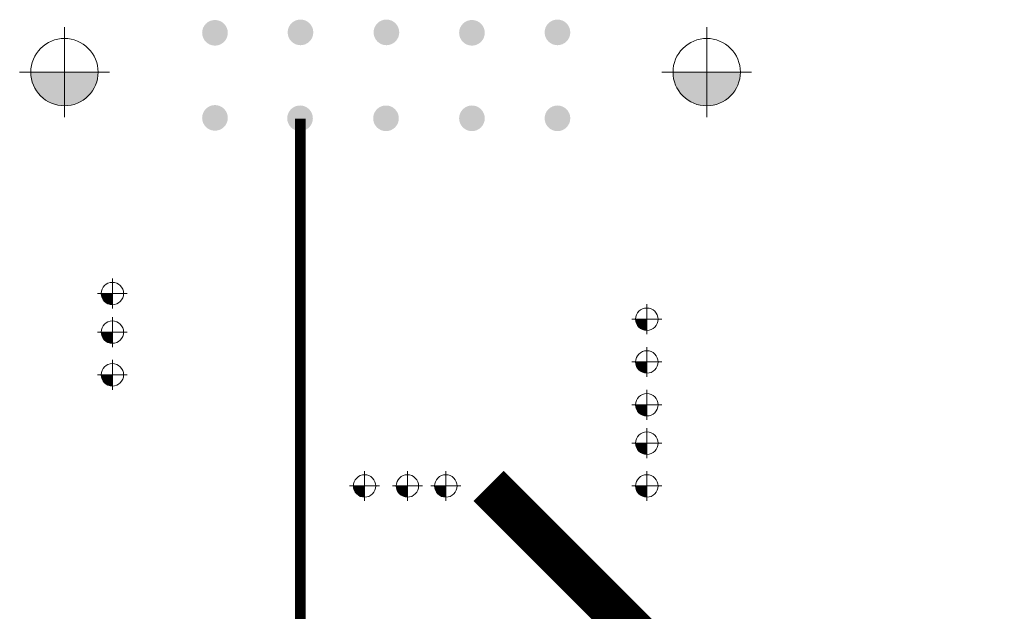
# Paper-space layout 'Layout1' of a CAD drawing. Header units: millimetres. Extents: x 0 to 841, y 0 to 594.
# Drawn here: x 175.42 to 221.16, y 500.55 to 528.29 of the extents above; entities that cross this region are included whole.
import ezdxf

# ---------------------------------------------------------------- set-up
doc = ezdxf.new("R2010")
doc.units = ezdxf.units.MM
doc.layers.get('0').update_dxf_attribs({"lineweight": 50})
for name, color, linetype in [('PDF _Геометрия', 7, 'Continuous'), ('PDF _Сплошная заливка', 7, 'Continuous'), ('TopLayer', 1, 'Continuous')]:
    doc.layers.add(name, color=color, linetype=linetype)

psp = doc.layouts.get("Layout1")

# ---------------------------------------------------------------- hatches: boundary and pattern name
h = psp.add_hatch()
h.set_pattern_fill('ANSI31', color=256, scale=2)
h.set_pattern_definition([(45, (-3061.2675, -2336.6747), (-4.490128, 4.490128), [])])
h.paths.add_polyline_path([(263.012, 501.629), (263.012, 502.521), (262.904, 502.521), (262.904, 503.055), (265.012, 503.055), (265.012, 503.563), (262.904, 503.563), (262.904, 504.097), (263.012, 504.097), (263.012, 504.845), (262.762, 505.012), (261.712, 504.577), (260.488, 505.084), (260.349, 505.418), (260.099, 505.418), (259.847, 504.809), (260.156, 504.063), (258.956, 504.063, -0.109718), (259.012, 503.809, -0.109718), (258.956, 503.555), (260.156, 503.555), (259.719, 502.501), (258.666, 502.065), (258.666, 503.265, -0.222109), (258.158, 503.265), (258.158, 502.065), (257.412, 502.374), (256.666, 502.065), (256.666, 503.265, -0.222109), (256.158, 503.265), (256.158, 502.065), (255.412, 502.374), (254.666, 502.065), (254.666, 503.265, -0.222109), (254.158, 503.265), (254.158, 502.065), (253.105, 502.501), (252.669, 503.555), (253.869, 503.555, -0.109718), (253.812, 503.809, -0.109718), (253.869, 504.063), (252.669, 504.063), (252.978, 504.809), (252.669, 505.555), (253.869, 505.555, -0.109718), (253.812, 505.809, -0.109718), (253.869, 506.063), (252.669, 506.063), (252.897, 506.614), (252.869, 506.656), (252.587, 506.629), (252.237, 505.784), (251.012, 505.277), (250.22, 505.605), (249.92, 505.605), (249.92, 505.563), (247.812, 505.563), (247.812, 505.055), (249.92, 505.055), (249.92, 504.521), (249.812, 504.521), (249.812, 502.629), (249.812, 500.629), (249.812, 499.629), (247.869, 499.629), (247.812, 499.605), (247.412, 499.605), (247.412, 496.809), (250.209, 496.809), (250.209, 497.209), (250.232, 497.265), (250.232, 499.209), (262.592, 499.209), (262.592, 497.265), (262.616, 497.209), (262.616, 496.809), (265.412, 496.809), (265.412, 499.605), (265.012, 499.605), (264.955, 499.629), (263.012, 499.629)])
h.paths.add_polyline_path([(263.012, 511.989), (264.955, 511.989), (265.012, 512.012), (265.412, 512.012), (265.412, 512.296), (265.204, 512.435), (264.958, 512.333), (263.734, 512.84), (263.226, 514.065), (263.448, 514.601), (263.309, 514.809), (262.616, 514.809), (262.616, 514.409), (262.592, 514.352), (262.592, 512.409), (258.7, 512.409), (258.7, 512.301), (258.166, 512.301), (258.166, 514.409), (257.658, 514.409), (257.658, 512.301), (257.616, 512.301), (257.616, 512.001), (257.944, 511.209), (257.437, 509.984), (256.832, 509.733), (256.832, 509.483), (257.412, 509.243), (258.158, 509.552), (258.158, 508.352, -0.222109), (258.666, 508.352), (258.666, 509.552), (259.719, 509.116), (260.156, 508.063), (258.956, 508.063, -0.109718), (259.012, 507.809, -0.109718), (258.956, 507.555), (260.156, 507.555), (259.905, 506.949), (259.947, 506.882), (260.228, 506.907), (260.488, 507.533), (261.712, 508.04), (262.762, 507.605), (262.783, 507.607), (263.012, 507.772), (263.012, 509.629)])
h.paths.add_polyline_path([(254.48, 511.209), (254.891, 512.201), (254.752, 512.409), (250.232, 512.409), (250.232, 514.352), (250.209, 514.409), (250.209, 514.809), (247.412, 514.809), (247.412, 512.012), (247.812, 512.012), (247.869, 511.989), (249.812, 511.989), (249.812, 509.629), (249.812, 508.468), (250.02, 508.329), (251.012, 508.74), (252.237, 508.233), (252.353, 507.953), (252.623, 507.953), (253.105, 509.116), (254.158, 509.552), (254.158, 508.352, -0.222109), (254.666, 508.352), (254.666, 509.552), (255.412, 509.243), (255.793, 509.401), (255.793, 509.651), (254.988, 509.984)])
h.paths.add_polyline_path([(203.958, 381.574), (203.641, 382.34), (203.958, 383.105), (204.724, 383.422), (206.262, 383.422), (206.262, 383.797), (204.724, 383.797), (203.958, 384.114), (203.641, 384.88), (203.958, 385.645), (204.724, 385.962), (206.262, 385.962), (206.262, 386.337), (204.724, 386.337), (203.958, 386.654), (203.641, 387.42), (203.958, 388.185), (204.724, 388.502), (206.262, 388.502), (206.262, 388.877), (204.724, 388.877), (203.958, 389.194), (203.641, 389.96), (203.958, 390.725), (204.724, 391.042), (206.262, 391.042), (206.262, 391.417), (204.724, 391.417), (203.958, 391.734), (203.641, 392.5), (203.958, 393.265), (204.724, 393.582), (206.262, 393.582), (206.262, 393.957), (204.724, 393.957), (203.958, 394.274), (203.933, 394.336), (203.784, 394.336), (203.286, 394.542), (202.661, 395.168), (202.455, 395.665), (202.455, 398.665), (196.57, 398.665), (196.52, 398.415), (196.689, 398.345), (197.006, 397.58), (196.689, 396.814), (195.924, 396.497), (194.262, 396.497), (194.262, 396.239), (194.72, 396.239), (194.72, 395.04), (194.812, 395.04, -0.169966), (194.865, 395.102, -0.766507), (195.099, 395.04), (195.624, 395.04, -0.257933), (195.764, 395.294), (195.228, 395.294), (195.228, 396.239), (195.924, 396.239), (196.772, 395.888), (197.018, 395.294), (196.083, 395.294, -0.257933), (196.224, 395.04, -0.257916), (196.083, 394.786), (197.018, 394.786), (196.772, 394.192), (195.924, 393.84), (195.228, 393.84), (195.228, 394.786), (195.764, 394.786, -0.257916), (195.624, 395.04), (195.099, 395.04, -0.267396), (195.036, 394.932, -0.766507), (194.803, 394.994), (194.72, 394.994), (194.72, 393.84), (194.262, 393.84), (194.262, 393.582), (195.924, 393.582), (196.689, 393.265), (197.006, 392.5), (196.689, 391.734), (195.924, 391.417), (194.262, 391.417), (194.262, 391.042), (195.924, 391.042), (196.689, 390.725), (197.006, 389.96), (196.689, 389.194), (195.924, 388.877), (194.262, 388.877), (194.262, 388.502), (195.924, 388.502), (196.689, 388.185), (197.006, 387.42), (196.689, 386.654), (195.924, 386.337), (194.262, 386.337), (194.262, 385.962), (195.924, 385.962), (196.689, 385.645), (197.006, 384.88), (196.689, 384.114), (195.924, 383.797), (194.262, 383.797), (194.262, 383.422), (195.924, 383.422), (196.689, 383.105), (197.006, 382.34), (196.689, 381.574), (195.924, 381.257), (194.262, 381.257), (194.262, 380.882), (195.924, 380.882), (196.689, 380.565), (197.006, 379.8), (196.689, 379.034), (196.401, 378.915), (196.451, 378.665), (200.524, 378.665), (200.524, 379.575, -0.414214), (200.399, 379.7, -1), (200.649, 379.7, -0.414214), (200.524, 379.575), (200.524, 378.665), (204.196, 378.665), (204.246, 378.915), (203.958, 379.034), (203.641, 379.8), (203.958, 380.565), (204.699, 380.872), (204.699, 381.267)])
h.paths.add_polyline_path([(200.578, 383.146), (200.578, 384.346, -0.222109), (200.07, 384.346), (200.07, 383.146), (199.016, 383.582), (198.58, 384.636), (199.78, 384.636, -0.109718), (199.724, 384.89, -0.109718), (199.78, 385.144), (198.58, 385.144), (198.848, 385.79), (198.58, 386.436), (199.78, 386.436, -0.109718), (199.724, 386.69, -0.109718), (199.78, 386.944), (198.58, 386.944), (198.889, 387.69), (198.58, 388.436), (199.78, 388.436, -0.109718), (199.724, 388.69, -0.109718), (199.78, 388.944), (198.58, 388.944), (198.848, 389.59), (198.58, 390.236), (199.78, 390.236, -0.109718), (199.724, 390.49, -0.109718), (199.78, 390.744), (198.58, 390.744), (198.848, 391.39), (198.58, 392.036), (199.78, 392.036, -0.109718), (199.724, 392.29, -0.109718), (199.78, 392.544), (198.58, 392.544), (199.016, 393.597), (200.07, 394.033), (200.07, 392.833, -0.222109), (200.578, 392.833), (200.578, 394.033), (201.631, 393.597), (202.067, 392.544), (200.867, 392.544, -0.109718), (200.924, 392.29, -0.109718), (200.867, 392.036), (202.067, 392.036), (201.8, 391.39), (202.067, 390.744), (200.867, 390.744, -0.109718), (200.924, 390.49, -0.109718), (200.867, 390.236), (202.067, 390.236), (201.8, 389.59), (202.067, 388.944), (200.867, 388.944, -0.109718), (200.924, 388.69, -0.109718), (200.867, 388.436), (202.067, 388.436), (201.758, 387.69), (202.067, 386.944), (200.867, 386.944, -0.109718), (200.924, 386.69, -0.109718), (200.867, 386.436), (202.067, 386.436), (201.8, 385.79), (202.067, 385.144), (200.867, 385.144, -0.109718), (200.924, 384.89, -0.109718), (200.867, 384.636), (202.067, 384.636), (201.631, 383.582)], flags=16)
h.paths.add_polyline_path([(199.974, 384.89, -1), (200.674, 384.89, -1)], flags=0)
h.paths.add_polyline_path([(199.974, 386.69, -1), (200.674, 386.69, -1)], flags=0)
h.paths.add_polyline_path([(199.974, 388.69, -1), (200.674, 388.69, -1)], flags=0)
h.paths.add_polyline_path([(199.974, 390.49, -1), (200.674, 390.49, -1)], flags=0)
h.paths.add_polyline_path([(199.974, 392.29, -1), (200.674, 392.29, -1)], flags=0)
at = {"layer": 'PDF _Сплошная заливка', "transparency": 33554559}
for color, points in [(256, [(184.558, 528.265), (184.558, 528.265), (184.558, 528.265, -0.414158), (185.158, 527.665), (185.158, 527.665), (185.158, 527.665), (185.158, 527.665, -0.414202), (184.558, 527.065), (184.558, 527.065), (184.558, 527.065), (184.558, 527.065, -0.414246), (183.958, 527.665), (183.958, 527.665), (183.958, 527.665), (183.958, 527.665, -0.414202)]), (256, [(188.558, 528.285), (188.558, 528.285), (188.558, 528.285, -0.414202), (189.158, 527.685), (189.158, 527.685), (189.158, 527.685), (189.158, 527.685, -0.414158), (188.558, 527.085), (188.558, 527.085), (188.558, 527.085), (188.558, 527.085, -0.414202), (187.958, 527.685), (187.958, 527.685), (187.958, 527.685), (187.958, 527.685, -0.414246)]), (256, [(192.578, 528.285), (192.578, 528.285), (192.578, 528.285, -0.414246), (193.178, 527.685), (193.178, 527.685), (193.178, 527.685), (193.178, 527.685, -0.414202), (192.578, 527.085), (192.578, 527.085), (192.578, 527.085), (192.578, 527.085, -0.414202), (191.978, 527.685), (191.978, 527.685), (191.978, 527.685), (191.978, 527.685, -0.414246)]), (256, [(196.578, 528.265), (196.578, 528.265), (196.578, 528.265, -0.414202), (197.178, 527.665), (197.178, 527.665), (197.178, 527.665), (197.178, 527.665, -0.414246), (196.578, 527.065), (196.578, 527.065), (196.578, 527.065), (196.578, 527.065, -0.414246), (195.978, 527.665), (195.978, 527.665), (195.978, 527.665), (195.978, 527.665, -0.414202)]), (256, [(200.578, 528.285), (200.578, 528.285), (200.578, 528.285, -0.414202), (201.178, 527.685), (201.178, 527.685), (201.178, 527.685), (201.178, 527.685, -0.414158), (200.578, 527.085), (200.578, 527.085), (200.578, 527.085), (200.578, 527.085, -0.414202), (199.978, 527.685), (199.978, 527.685), (199.978, 527.685), (199.978, 527.685, -0.414246)]), (7, [(175.943, 525.825, 0.414218), (177.518, 524.25), (177.518, 524.25), (177.518, 524.25), (177.518, 525.825), (177.518, 525.825)]), (7, [(177.518, 524.25, 0.414225), (179.093, 525.825), (179.093, 525.825), (179.093, 525.825), (177.518, 525.825), (177.518, 525.825)]), (7, [(205.983, 525.825, 0.414225), (207.558, 524.25), (207.558, 524.25), (207.558, 524.25), (207.558, 525.825), (207.558, 525.825)]), (7, [(207.558, 524.25, 0.414225), (209.133, 525.825), (209.133, 525.825), (209.133, 525.825), (207.558, 525.825), (207.558, 525.825)]), (256, [(184.558, 524.285), (184.558, 524.285), (184.558, 524.285, -0.414202), (185.158, 523.685), (185.158, 523.685), (185.158, 523.685), (185.158, 523.685, -0.414158), (184.558, 523.085), (184.558, 523.085), (184.558, 523.085), (184.558, 523.085, -0.414202), (183.958, 523.685), (183.958, 523.685), (183.958, 523.685), (183.958, 523.685, -0.414246)]), (256, [(188.538, 524.265), (188.538, 524.265), (188.538, 524.265, -0.414202), (189.138, 523.665), (189.138, 523.665), (189.138, 523.665), (189.138, 523.665, -0.414246), (188.538, 523.065), (188.538, 523.065), (188.538, 523.065), (188.538, 523.065, -0.414202), (187.938, 523.665), (187.938, 523.665), (187.938, 523.665), (187.938, 523.665, -0.414158)]), (256, [(192.558, 524.265), (192.558, 524.265), (192.558, 524.265, -0.414158), (193.158, 523.665), (193.158, 523.665), (193.158, 523.665), (193.158, 523.665, -0.414202), (192.558, 523.065), (192.558, 523.065), (192.558, 523.065), (192.558, 523.065, -0.414246), (191.958, 523.665), (191.958, 523.665), (191.958, 523.665), (191.958, 523.665, -0.414202)]), (256, [(196.578, 524.265), (196.578, 524.265), (196.578, 524.265, -0.414202), (197.178, 523.665), (197.178, 523.665), (197.178, 523.665), (197.178, 523.665, -0.414246), (196.578, 523.065), (196.578, 523.065), (196.578, 523.065), (196.578, 523.065, -0.414246), (195.978, 523.665), (195.978, 523.665), (195.978, 523.665), (195.978, 523.665, -0.414202)]), (256, [(200.578, 524.265), (200.578, 524.265), (200.578, 524.265, -0.414158), (201.178, 523.665), (201.178, 523.665), (201.178, 523.665), (201.178, 523.665, -0.414202), (200.578, 523.065), (200.578, 523.065), (200.578, 523.065), (200.578, 523.065, -0.414246), (199.978, 523.665), (199.978, 523.665), (199.978, 523.665), (199.978, 523.665, -0.414202)]), (7, [(179.233, 515.465, 0.414158), (179.758, 514.94), (179.758, 514.94), (179.758, 514.94), (179.758, 515.465), (179.758, 515.465)]), (7, [(204.233, 514.265, 0.414208), (204.758, 513.74), (204.758, 513.74), (204.758, 513.74), (204.758, 514.265), (204.758, 514.265)]), (7, [(179.233, 513.665, 0.414208), (179.758, 513.14), (179.758, 513.14), (179.758, 513.14), (179.758, 513.665), (179.758, 513.665)]), (7, [(204.233, 512.265, 0.198898), (204.387, 511.894), (204.387, 511.894, 0.198848), (204.758, 511.74), (204.758, 511.74), (204.758, 511.74), (204.758, 512.265), (204.758, 512.265)]), (7, [(179.233, 511.665, 0.198988), (179.387, 511.294), (179.387, 511.294, 0.199002), (179.758, 511.14), (179.758, 511.14), (179.758, 511.14), (179.758, 511.665), (179.758, 511.665)]), (7, [(204.233, 510.265, 0.198797), (204.387, 509.894), (204.387, 509.894, 0.198848), (204.758, 509.74), (204.758, 509.74), (204.758, 509.74), (204.758, 510.265), (204.758, 510.265)]), (7, [(204.233, 508.465, 0.414259), (204.758, 507.94), (204.758, 507.94), (204.758, 507.94), (204.758, 508.465), (204.758, 508.465)]), (7, [(191.033, 506.465, 0.414158), (191.558, 505.94), (191.558, 505.94), (191.558, 505.94), (191.558, 506.465), (191.558, 506.465)]), (7, [(193.033, 506.465, 0.19888), (193.187, 506.094), (193.187, 506.094, 0.198956), (193.558, 505.94), (193.558, 505.94), (193.558, 505.94), (193.558, 506.465), (193.558, 506.465)]), (7, [(194.833, 506.465, 0.19888), (194.987, 506.094), (194.987, 506.094, 0.199007), (195.358, 505.94), (195.358, 505.94), (195.358, 505.94), (195.358, 506.465), (195.358, 506.465)]), (7, [(204.233, 506.465, 0.19888), (204.387, 506.094), (204.387, 506.094, 0.198956), (204.758, 505.94), (204.758, 505.94), (204.758, 505.94), (204.758, 506.465), (204.758, 506.465)])]:
    psp.add_hatch(color=color, dxfattribs=at).paths.add_polyline_path(points)

# ---------------------------------------------------------------- linework, layer by layer
at = {"layer": 'PDF _Геометрия', "lineweight": 9}
for points in [[(177.518, 523.725), (177.518, 527.925)], [(207.558, 523.725), (207.558, 527.925)], [(179.618, 525.825), (175.418, 525.825)], [(209.658, 525.825), (205.458, 525.825)], [(179.758, 514.765), (179.758, 516.165)], [(180.458, 515.465), (179.058, 515.465)], [(204.758, 513.565), (204.758, 514.965)], [(179.758, 512.965), (179.758, 514.366)], [(205.458, 514.265), (204.058, 514.265)], [(180.458, 513.665), (179.058, 513.665)], [(204.758, 511.566), (204.758, 512.965)], [(179.758, 510.965), (179.758, 512.365)], [(205.458, 512.265), (204.058, 512.265)], [(180.458, 511.665), (179.058, 511.665)], [(204.758, 509.565), (204.758, 510.965)], [(205.458, 510.265), (204.058, 510.265)], [(204.758, 507.765), (204.758, 509.165)], [(205.458, 508.465), (204.058, 508.465)], [(191.558, 505.765), (191.558, 507.165)], [(193.558, 505.765), (193.558, 507.165)], [(195.358, 505.765), (195.358, 507.165)], [(204.758, 505.765), (204.758, 507.165)], [(192.258, 506.465), (190.858, 506.465)], [(194.258, 506.465), (192.858, 506.465)], [(196.058, 506.465), (194.658, 506.465)], [(205.458, 506.465), (204.058, 506.465)]]:
    psp.add_lwpolyline(points, dxfattribs=at)
for points in [[(179.093, 525.825, 0.414315), (177.518, 527.4, 0.414222), (175.943, 525.825, 0.414129), (177.518, 524.25, 0.414222)], [(209.133, 525.825, 0.414315), (207.558, 527.4, 0.414315), (205.983, 525.825, 0.414222), (207.558, 524.25, 0.414222)], [(180.283, 515.465, 0.413811), (179.758, 515.99, 0.414036), (179.233, 515.465, 0.414036), (179.758, 514.94, 0.413811)], [(205.283, 514.265, 0.414315), (204.758, 514.79, 0.414036), (204.233, 514.265, 0.414036), (204.758, 513.74, 0.414315)], [(180.283, 513.665, 0.413811), (179.758, 514.19, 0.414036), (179.233, 513.665, 0.414036), (179.758, 513.14, 0.413811)], [(205.283, 512.265, 0.414315), (204.758, 512.79, 0.414036), (204.233, 512.265, 0.414036), (204.758, 511.74, 0.414315)], [(180.283, 511.665, 0.413811), (179.758, 512.19, 0.414036), (179.233, 511.665, 0.414036), (179.758, 511.14, 0.413811)], [(205.283, 510.265, 0.414315), (204.758, 510.79, 0.414036), (204.233, 510.265, 0.414036), (204.758, 509.74, 0.414315)], [(205.283, 508.465, 0.414036), (204.758, 508.99, 0.413758), (204.233, 508.465, 0.413532), (204.758, 507.94, 0.413811)], [(192.083, 506.465, 0.414315), (191.558, 506.99, 0.414315), (191.033, 506.465, 0.414315), (191.558, 505.94, 0.414315)], [(194.083, 506.465, 0.414315), (193.558, 506.99, 0.414036), (193.033, 506.465, 0.414036), (193.558, 505.94, 0.414315)], [(195.883, 506.465, 0.414315), (195.358, 506.99, 0.414315), (194.833, 506.465, 0.414315), (195.358, 505.94, 0.414315)], [(205.283, 506.465, 0.414315), (204.758, 506.99, 0.414036), (204.233, 506.465, 0.414036), (204.758, 505.94, 0.414315)]]:
    psp.add_lwpolyline(points, format="xyb", close=True, dxfattribs=at)
at = {"layer": 'TopLayer', "lineweight": 20}
for points, const_width in [([(188.558, 485.665), (188.558, 523.645)], 0.5), ([(197.358, 506.465), (204.958, 498.865)], 2)]:
    psp.add_lwpolyline(points, dxfattribs=dict(at, const_width=const_width))

doc.saveas('drawing.dxf')
